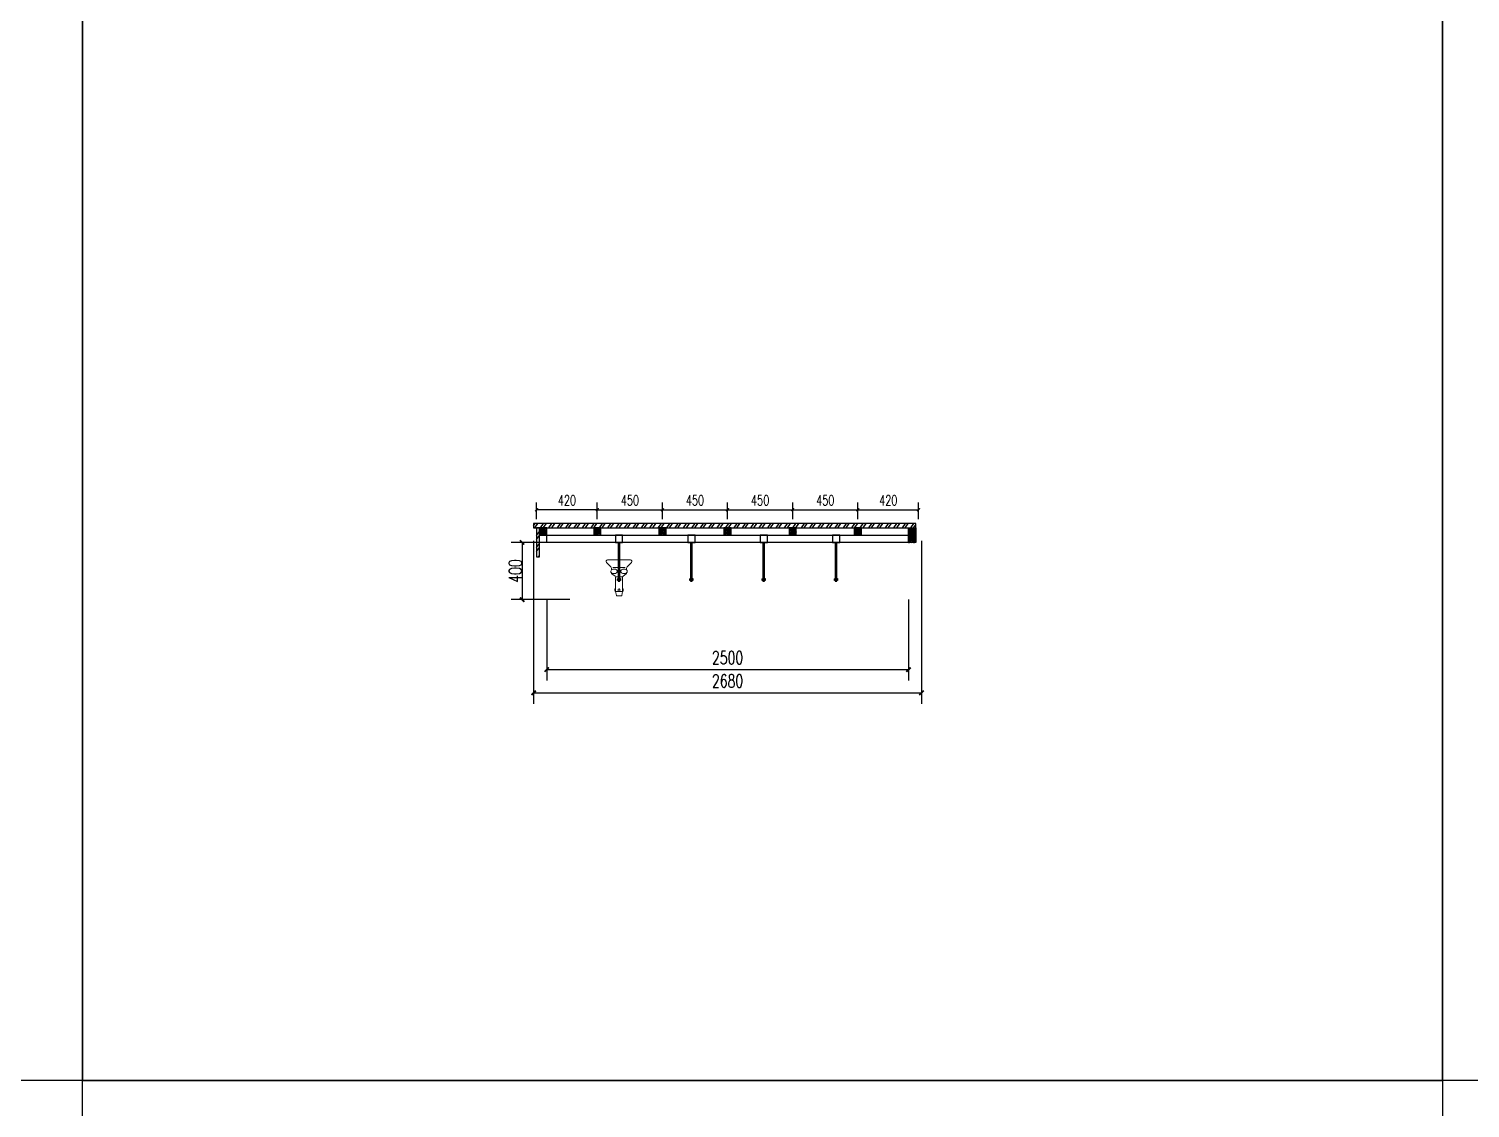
# Model space of a CAD drawing. Header units: millimetres. Extents: x -1822632 to -1305911, y 1206448 to 1536160.
# Drawn here: x -1804790 to -1794831, y 1215527 to 1222983 of the extents above; entities that cross this region are included whole.
import ezdxf

# ---------------------------------------------------------------- set-up
doc = ezdxf.new("R2010")
doc.units = ezdxf.units.MM
doc.header["$LTSCALE"] = 1000
doc.layers.get('0').update_dxf_attribs({"linetype": 'CONTINUOUS'})
doc.layers.get('DEFPOINTS').update_dxf_attribs({"linetype": 'CONTINUOUS'})
for name, color, linetype in [('GJ', 3, 'CONTINUOUS'), ('PUB_DIM', 3, 'CONTINUOUS'), ('W- bollard系船栓', 4, 'CONTINUOUS'), ('W-STEEL_FRAME钢架', 3, 'CONTINUOUS'), ('W-WOOD_STUD木龙骨', 25, 'CONTINUOUS'), ('木地板', 32, 'CONTINUOUS'), ('短销钉', 253, 'CONTINUOUS'), ('螺栓', 146, 'CONTINUOUS'), ('龙骨', 29, 'CONTINUOUS')]:
    doc.layers.add(name, color=color, linetype=linetype)
doc.styles.add('_TCH_DIM_T3', font='SIMPLEX', dxfattribs={"width": 0.705882, "bigfont": 'GBCBIG'})
doc.styles.get("Standard").update_dxf_attribs({"font": 'simplex.shx', "width": 0.7, "bigfont": 'gbcbig.shx'})
doc.styles.add('STANDARD_T3', font='simplex.shx', dxfattribs={"width": 0.7, "bigfont": 'gbcbig.shx'})
doc.dimstyles.new('_TCH_ARCH&&30', dxfattribs={"dimtxt": 89.25, "dimasz": 30, "dimexe": 75, "dimexo": 90, "dimgap": 37.875, "dimtad": 1, "dimdec": 0, "dimzin": 0, "dimdsep": 46, "dimtxsty": '_TCH_DIM_T3', "dimblk": 'ARCHTICK', "dimcen": 0.09, "dimclrt": 7, "dimazin": 2, "dimtfac": 1, "dimtdec": 0, "dimtix": 1, "dimtmove": 2, "dimatfit": 3, "dimfxl": 1, "dimtolj": 1, "dimtzin": 0, "dimarcsym": 0})
doc.dimstyles.new('W&&20', dxfattribs={"dimtxt": 70, "dimasz": 20, "dimexe": 50, "dimexo": 60, "dimgap": 30, "dimtad": 1, "dimdec": 0, "dimzin": 0, "dimdsep": 46, "dimtxsty": 'STANDARD_T3', "dimblk": 'ARCHTICK', "dimcen": 0.09, "dimclrd": 1, "dimclre": 1, "dimclrt": 2, "dimadec": 0, "dimazin": 0, "dimtfac": 1, "dimtdec": 0, "dimtix": 1, "dimtmove": 2, "dimatfit": 3, "dimldrblk": 'ARCHTICK', "dimfxl": 1, "dimtolj": 1, "dimtzin": 0, "dimarcsym": 0})
doc.dimstyles.new('W__30', dxfattribs={"dimtxt": 90, "dimasz": 30, "dimexe": 75, "dimexo": 90, "dimgap": 1.5, "dimtad": 1, "dimdec": 0, "dimzin": 0, "dimdsep": 46, "dimtxsty": 'Standard', "dimblk": 'ARCHTICK', "dimcen": 0.09, "dimclrd": 1, "dimclre": 1, "dimclrt": 2, "dimadec": 0, "dimazin": 0, "dimtfac": 1, "dimtdec": 0, "dimtix": 1, "dimtmove": 2, "dimatfit": 3, "dimldrblk": 'ARCHTICK', "dimfxl": 1, "dimtolj": 1, "dimtzin": 0, "dimarcsym": 0})

# ---------------------------------------------------------------- blocks, each defined once
blk = doc.blocks.new('$FTMT$00000017')
at = {"layer": '短销钉', "lineweight": 13}
for p, q in [((-79, 0), (79, 0)), ((-85.7, -17.4), (-55.8, -49.3)), ((-52.5, -69.4), (-52.5, -56.8)), ((-48.8, -96.6), (-27.7, -113.7)), ((-42.5, -52.3), (42.5, -52.3)), ((48.8, -96.6), (27.7, -113.7)), ((52.5, -69.4), (52.5, -56.8)), ((85.7, -17.4), (55.8, -49.3)), ((-24, -219.5), (-24, -121.5)), ((-19.2, -116.7), (19.2, -116.7)), ((24, -219.5), (24, -121.5)), ((-29, -210.6), (-29, -204.5)), ((-26, -201.5), (-24, -201.5)), ((-24, -219.5), (-18.4, -247.5)), ((-24, -219.5), (24, -219.5)), ((-16, -249.5), (16, -249.5)), ((-6, -210.5), (-6, -205.2)), ((6, -210.5), (6, -205.2)), ((24, -219.5), (18.4, -247.5)), ((26, -201.5), (24, -201.5)), ((29, -210.6), (29, -204.5))]:
    blk.add_line(p, q, dxfattribs=at)
at = {"layer": '短销钉', "lineweight": 13, "ltscale": 0.1}
for p, q in [((-18.4, -247.5), (-18, -249.5)), ((-18, -249.5), (-16, -249.5)), ((16, -249.5), (18, -249.5)), ((18.4, -247.5), (18, -249.5))]:
    blk.add_line(p, q, dxfattribs=at)
at = {"layer": '短销钉', "lineweight": 13}
for centre, radius, start, end in [((-79, -10), 10, 90, 228.00092), ((79, -10), 10, 311.99908, 90), ((-43.5, -79.5), 13.5, 126.56574, 231), ((-62.5, -56.8), 10, 0, 48.00092), ((-42.5, -88.9), 10, 184.14788, 231), ((-34.5, -63.9), 31.4, 236.13806, 303.55692), ((-34.5, -95), 31.4, 56.41658, 122.85309), ((-25.5, -79.5), 13.5, 308.36964, 51.90106), ((25.5, -79.5), 13.5, 128.09894, 231.63036), ((34.5, -63.9), 31.4, 236.43853, 303.86649), ((34.5, -95), 31.3, 57.12872, 123.60194), ((42.5, -88.9), 10, 309, 355.85212), ((43.5, -79.5), 13.5, 309, 53.43426), ((62.5, -56.8), 10, 131.99908, 180), ((-34, -121.5), 10, 0, 51), ((34, -121.5), 10, 129, 180), ((-26, -204.5), 3, 90, 180), ((-16, -247), 2.5, 191.30993, 270), ((-3, -205.2), 3, 115.37693, 180), ((0, -211.5), 10, 64.62307, 115.37693), ((3, -205.2), 3, 0, 64.62307), ((16, -247), 2.5, 270, 348.69007), ((26, -204.5), 3, 0, 90)]:
    blk.add_arc(centre, radius, start, end, dxfattribs=at)
for centre, major_axis, start_param, end_param in [((-23, -210.6), (0, -9), 4.712389, 6.115737), ((0, -210.5), (0, 9), 1.570796, 4.712389)]:
    blk.add_ellipse(centre, major_axis=major_axis, ratio=0.666667, start_param=start_param, end_param=end_param, dxfattribs=at)
at = {"layer": '短销钉', "lineweight": 13, "extrusion": (0, 0, -1)}
blk.add_ellipse((23, -210.6), major_axis=(0, -9), ratio=0.666667, start_param=4.712389, end_param=6.115737, dxfattribs=at)
blk = doc.blocks.new('_ARCHTICK')
at = {"color": 0, "linetype": 'ByBlock', "const_width": 0.4}
blk.add_lwpolyline([(-0.5, -0.5), (0.5, 0.5)], dxfattribs=at)
blk = doc.blocks.new('*D216')
at = {"layer": 'DEFPOINTS', "color": 0, "transparency": 16777216}
for p in [(-1801301.5, 1219535), (-1798621.5, 1219535), (-1798621.5, 1218395.8)]:
    blk.add_point(p, dxfattribs=at)
at = {"layer": 'PUB_DIM', "color": 0, "lineweight": -2, "transparency": 16777216}
for p, q in [((-1801301.5, 1219445), (-1801301.5, 1218320.8)), ((-1798621.5, 1219445), (-1798621.5, 1218320.8)), ((-1801301.5, 1218395.8), (-1798621.5, 1218395.8))]:
    blk.add_line(p, q, dxfattribs=at)
at = {"layer": 'PUB_DIM', "color": 0, "lineweight": -2, "transparency": 16777216, "xscale": 30, "yscale": 30, "zscale": 30, "rotation": 180}
blk.add_blockref('_ARCHTICK', (-1801301.5, 1218395.8), dxfattribs=at)
at = {"layer": 'PUB_DIM', "color": 0, "lineweight": -2, "transparency": 16777216, "xscale": 30, "yscale": 30, "zscale": 30}
blk.add_blockref('_ARCHTICK', (-1798621.5, 1218395.8), dxfattribs=at)
at = {"layer": 'PUB_DIM', "color": 7, "transparency": 16777216, "insert": (-1799961.5, 1218478.3), "char_height": 89.25, "attachment_point": 5, "style": '_TCH_DIM_T3'}
blk.add_mtext('\\A1;2680', dxfattribs=at)
blk = doc.blocks.new('*D217')
at = {"layer": 'DEFPOINTS', "color": 0, "transparency": 16777216}
for p in [(-1801211.5, 1219131.7), (-1798711.5, 1219131.7), (-1798711.5, 1218556.1)]:
    blk.add_point(p, dxfattribs=at)
at = {"layer": 'PUB_DIM', "color": 0, "lineweight": -2, "transparency": 16777216}
for p, q in [((-1801211.5, 1219041.7), (-1801211.5, 1218481.1)), ((-1798711.5, 1219041.7), (-1798711.5, 1218481.1)), ((-1801211.5, 1218556.1), (-1798711.5, 1218556.1))]:
    blk.add_line(p, q, dxfattribs=at)
at = {"layer": 'PUB_DIM', "color": 0, "lineweight": -2, "transparency": 16777216, "xscale": 30, "yscale": 30, "zscale": 30, "rotation": 180}
blk.add_blockref('_ARCHTICK', (-1801211.5, 1218556.1), dxfattribs=at)
at = {"layer": 'PUB_DIM', "color": 0, "lineweight": -2, "transparency": 16777216, "xscale": 30, "yscale": 30, "zscale": 30}
blk.add_blockref('_ARCHTICK', (-1798711.5, 1218556.1), dxfattribs=at)
at = {"layer": 'PUB_DIM', "color": 7, "transparency": 16777216, "insert": (-1799961.5, 1218638.6), "char_height": 89.25, "attachment_point": 5, "style": '_TCH_DIM_T3'}
blk.add_mtext('\\A1;2500', dxfattribs=at)
blk = doc.blocks.new('*U214')
at = {"layer": 'W-WOOD_STUD木龙骨'}
h = blk.add_hatch(dxfattribs=at)
h.set_pattern_fill('木纹01', color=256, scale=10)
h.set_pattern_definition([(0, (1497970.615, -975470.3), (40, 40), [2, -38]), (0, (1497942.615, -975466.3), (40, 40), [4, -36]), (0, (1497968.615, -975464.3), (40, 40), [2, -38]), (0, (1497944.615, -975460.3), (40, 40), [2, -38]), (0, (1497968.615, -975458.3), (40, 40), [2, -38]), (0, (1497946.615, -975456.3), (40, 40), [2, -38]), (0, (1497968.615, -975454.3), (40, 40), [2, -38]), (0, (1497946.615, -975450.3), (40, 40), [2, -22, 2, -14]), (0, (1497946.615, -975446.3), (40, 40), [4, -20, 2, -14]), (0, (1497944.615, -975440.3), (40, 40), [2, -6, 2, -16, 2, -12]), (0, (1497942.615, -975436.3), (40, 40), [2, -8, 4, -26]), (0, (1497968.615, -975434.3), (40, 40), [2, -38]), (0, (1497942.615, -975432.3), (40, 40), [2, -10, 2, -26]), (45, (1497938.615, -975470.302), (4e-15, 40), [5.65684, -50.9117025]), (45, (1497972.615, -975470.302), (4e-15, 40), [11.313708, -45.2548345]), (45, (1497972.615, -975450.302), (4e-15, 40), [2.8284, -53.7401425]), (45, (1497938.615, -975446.302), (4e-15, 40), [8.48528, -48.0832625]), (45, (1497972.615, -975446.302), (4e-15, 40), [14.142136, -42.4264065]), (45, (1497972.615, -975440.302), (4e-15, 40), [8.48528, -48.0832625]), (315, (1497964.615, -975436.302), (40, -9e-15), [2.8284, -53.7401425]), (315, (1497950.615, -975468.302), (40, -9e-15), [5.65684, -50.9117025]), (315, (1497952.615, -975452.302), (40, -9e-15), [5.65684, -50.9117025]), (315, (1497964.615, -975460.302), (40, -9e-15), [5.65684, -50.9117025]), (315, (1497962.615, -975444.302), (40, -9e-15), [5.65684, -50.9117025]), (315, (1497964.615, -975440.302), (40, -9e-15), [8.48528, -48.0832625]), (315, (1497954.615, -975464.302), (40, -9e-15), [8.48528, -48.0832625]), (315, (1497960.615, -975462.302), (40, -9e-15), [8.48528, -48.0832625]), (315, (1497954.615, -975448.302), (40, -9e-15), [8.48528, -48.0832625]), (315, (1497958.615, -975446.302), (40, -9e-15), [8.48528, -48.0832625]), (26.5650512, (1497940.615, -975462.302), (40, 2e-08), [4.4721356, -84.9705832]), (26.5650512, (1497970.615, -975464.302), (40, 2e-08), [17.888544, -71.5541751]), (26.5650512, (1497970.615, -975458.302), (40, 2e-08), [17.888544, -71.5541751]), (26.5650512, (1497970.615, -975454.302), (40, 2e-08), [17.88856, -26.8, 8.9444, -35.8097591]), (26.5650512, (1497974.615, -975448.302), (40, 2e-08), [4.4721356, -84.9705832]), (26.5650512, (1497938.615, -975434.302), (40, 2e-08), [4.4721356, -84.9705832]), (26.5650512, (1497970.615, -975434.302), (40, 2e-08), [8.944272, -80.4984471]), (333.4349488, (1497960.615, -975470.302), (40, -2e-08), [8.944272, -80.4984471]), (333.4349488, (1497946.615, -975460.302), (40, -2e-08), [8.944272, -80.4984471]), (333.4349488, (1497946.615, -975466.302), (40, -2e-08), [4.4721356, -84.9704471]), (333.4349488, (1497948.615, -975456.302), (40, -2e-08), [13.416408, -76.0263111]), (333.4349488, (1497956.615, -975456.302), (40, -2e-08), [8.944272, -80.4984471]), (333.4349488, (1497960.615, -975454.302), (40, -2e-08), [8.944272, -80.4984471]), (333.4349488, (1497948.615, -975450.302), (40, -2e-08), [4.4721356, -84.9704471]), (333.4349488, (1497950.615, -975446.302), (40, -2e-08), [4.4721356, -84.9704471]), (333.4349488, (1497966.615, -975438.302), (40, -2e-08), [4.4721356, -84.9704471]), (333.4349488, (1497964.615, -975452.302), (40, -2e-08), [4.4721356, -84.9704471]), (333.4349488, (1497946.615, -975440.302), (40, -2e-08), [13.416408, -76.0263111]), (333.4349488, (1497944.615, -975436.302), (40, -2e-08), [8.944272, -80.4984471]), (333.4349488, (1497966.615, -975448.302), (40, -2e-08), [4.472, -40.248, 4.472, -40.2507191]), (333.4349488, (1497954.615, -975440.302), (40, -2e-08), [8.944272, -80.4984471]), (333.4349488, (1497956.615, -975436.302), (40, -2e-08), [8.944272, -80.4984471]), (333.4349488, (1497944.615, -975432.302), (40, -2e-08), [8.944272, -80.4984471]), (333.4349488, (1497956.615, -975432.302), (40, -2e-08), [8.944272, -80.4984471])])
h.paths.add_polyline_path([(25, 25), (-25, 25), (-25, -25), (25, -25)])
blk.add_lwpolyline([(25, 25), (-25, 25), (-25, -25), (25, -25)], close=True, dxfattribs=at)
blk = doc.blocks.new('*U215')
at = {"layer": 'W-STEEL_FRAME钢架', "color": 0, "linetype": 'ByBlock', "lineweight": -2, "transparency": 16777216}
for p in [(0, 0), (450, 0), (900, 0), (1350, 0), (1800, 0)]:
    blk.add_blockref('*U214', p, dxfattribs=at)
blk = doc.blocks.new('*D219')
at = {"layer": 'DEFPOINTS', "color": 0, "transparency": 16777216}
for p in [(-1800411.5, 1219660.8), (-1800861.5, 1219535), (-1800411.5, 1219535)]:
    blk.add_point(p, dxfattribs=at)
at = {"layer": 'W-STEEL_FRAME钢架', "color": 1, "lineweight": -2, "transparency": 16777216}
for p, q in [((-1800861.5, 1219595), (-1800861.5, 1219710.8)), ((-1800411.5, 1219595), (-1800411.5, 1219710.8)), ((-1800861.5, 1219660.8), (-1800411.5, 1219660.8))]:
    blk.add_line(p, q, dxfattribs=at)
at = {"layer": 'W-STEEL_FRAME钢架', "color": 1, "lineweight": -2, "transparency": 16777216, "xscale": 20, "yscale": 20, "zscale": 20, "rotation": 180}
blk.add_blockref('_ARCHTICK', (-1800861.5, 1219660.8), dxfattribs=at)
at = {"layer": 'W-STEEL_FRAME钢架', "color": 1, "lineweight": -2, "transparency": 16777216, "xscale": 20, "yscale": 20, "zscale": 20}
blk.add_blockref('_ARCHTICK', (-1800411.5, 1219660.8), dxfattribs=at)
at = {"layer": 'W-STEEL_FRAME钢架', "color": 2, "transparency": 16777216, "insert": (-1800636.5, 1219725.8), "char_height": 70, "attachment_point": 5, "style": 'STANDARD_T3'}
blk.add_mtext('\\A1;450', dxfattribs=at)
blk = doc.blocks.new('*D220')
at = {"layer": 'DEFPOINTS', "color": 0, "transparency": 16777216}
for p in [(-1799961.5, 1219660.8), (-1800411.5, 1219535), (-1799961.5, 1219535)]:
    blk.add_point(p, dxfattribs=at)
at = {"layer": 'W-STEEL_FRAME钢架', "color": 1, "lineweight": -2, "transparency": 16777216}
for p, q in [((-1800411.5, 1219595), (-1800411.5, 1219710.8)), ((-1799961.5, 1219595), (-1799961.5, 1219710.8)), ((-1800411.5, 1219660.8), (-1799961.5, 1219660.8))]:
    blk.add_line(p, q, dxfattribs=at)
at = {"layer": 'W-STEEL_FRAME钢架', "color": 1, "lineweight": -2, "transparency": 16777216, "xscale": 20, "yscale": 20, "zscale": 20, "rotation": 180}
blk.add_blockref('_ARCHTICK', (-1800411.5, 1219660.8), dxfattribs=at)
at = {"layer": 'W-STEEL_FRAME钢架', "color": 1, "lineweight": -2, "transparency": 16777216, "xscale": 20, "yscale": 20, "zscale": 20}
blk.add_blockref('_ARCHTICK', (-1799961.5, 1219660.8), dxfattribs=at)
at = {"layer": 'W-STEEL_FRAME钢架', "color": 2, "transparency": 16777216, "insert": (-1800186.5, 1219725.8), "char_height": 70, "attachment_point": 5, "style": 'STANDARD_T3'}
blk.add_mtext('\\A1;450', dxfattribs=at)
blk = doc.blocks.new('*D221')
at = {"layer": 'DEFPOINTS', "color": 0, "transparency": 16777216}
for p in [(-1799511.5, 1219660.8), (-1799961.5, 1219535), (-1799511.5, 1219535)]:
    blk.add_point(p, dxfattribs=at)
at = {"layer": 'W-STEEL_FRAME钢架', "color": 1, "lineweight": -2, "transparency": 16777216}
for p, q in [((-1799961.5, 1219595), (-1799961.5, 1219710.8)), ((-1799511.5, 1219595), (-1799511.5, 1219710.8)), ((-1799961.5, 1219660.8), (-1799511.5, 1219660.8))]:
    blk.add_line(p, q, dxfattribs=at)
at = {"layer": 'W-STEEL_FRAME钢架', "color": 1, "lineweight": -2, "transparency": 16777216, "xscale": 20, "yscale": 20, "zscale": 20, "rotation": 180}
blk.add_blockref('_ARCHTICK', (-1799961.5, 1219660.8), dxfattribs=at)
at = {"layer": 'W-STEEL_FRAME钢架', "color": 1, "lineweight": -2, "transparency": 16777216, "xscale": 20, "yscale": 20, "zscale": 20}
blk.add_blockref('_ARCHTICK', (-1799511.5, 1219660.8), dxfattribs=at)
at = {"layer": 'W-STEEL_FRAME钢架', "color": 2, "transparency": 16777216, "insert": (-1799736.5, 1219725.8), "char_height": 70, "attachment_point": 5, "style": 'STANDARD_T3'}
blk.add_mtext('\\A1;450', dxfattribs=at)
blk = doc.blocks.new('*D222')
at = {"layer": 'DEFPOINTS', "color": 0, "transparency": 16777216}
for p in [(-1799061.5, 1219660.8), (-1799511.5, 1219535), (-1799061.5, 1219535)]:
    blk.add_point(p, dxfattribs=at)
at = {"layer": 'W-STEEL_FRAME钢架', "color": 1, "lineweight": -2, "transparency": 16777216}
for p, q in [((-1799511.5, 1219595), (-1799511.5, 1219710.8)), ((-1799061.5, 1219595), (-1799061.5, 1219710.8)), ((-1799511.5, 1219660.8), (-1799061.5, 1219660.8))]:
    blk.add_line(p, q, dxfattribs=at)
at = {"layer": 'W-STEEL_FRAME钢架', "color": 1, "lineweight": -2, "transparency": 16777216, "xscale": 20, "yscale": 20, "zscale": 20, "rotation": 180}
blk.add_blockref('_ARCHTICK', (-1799511.5, 1219660.8), dxfattribs=at)
at = {"layer": 'W-STEEL_FRAME钢架', "color": 1, "lineweight": -2, "transparency": 16777216, "xscale": 20, "yscale": 20, "zscale": 20}
blk.add_blockref('_ARCHTICK', (-1799061.5, 1219660.8), dxfattribs=at)
at = {"layer": 'W-STEEL_FRAME钢架', "color": 2, "transparency": 16777216, "insert": (-1799286.5, 1219725.8), "char_height": 70, "attachment_point": 5, "style": 'STANDARD_T3'}
blk.add_mtext('\\A1;450', dxfattribs=at)
blk = doc.blocks.new('*D223')
at = {"layer": 'DEFPOINTS', "color": 0, "transparency": 16777216}
for p in [(-1798641.5, 1219660.8), (-1799061.5, 1219535), (-1798641.5, 1219535)]:
    blk.add_point(p, dxfattribs=at)
at = {"layer": 'W-STEEL_FRAME钢架', "color": 1, "lineweight": -2, "transparency": 16777216}
for p, q in [((-1799061.5, 1219595), (-1799061.5, 1219710.8)), ((-1798641.5, 1219595), (-1798641.5, 1219710.8)), ((-1799061.5, 1219660.8), (-1798641.5, 1219660.8))]:
    blk.add_line(p, q, dxfattribs=at)
at = {"layer": 'W-STEEL_FRAME钢架', "color": 1, "lineweight": -2, "transparency": 16777216, "xscale": 20, "yscale": 20, "zscale": 20, "rotation": 180}
blk.add_blockref('_ARCHTICK', (-1799061.5, 1219660.8), dxfattribs=at)
at = {"layer": 'W-STEEL_FRAME钢架', "color": 1, "lineweight": -2, "transparency": 16777216, "xscale": 20, "yscale": 20, "zscale": 20}
blk.add_blockref('_ARCHTICK', (-1798641.5, 1219660.8), dxfattribs=at)
at = {"layer": 'W-STEEL_FRAME钢架', "color": 2, "transparency": 16777216, "insert": (-1798851.5, 1219725.8), "char_height": 70, "attachment_point": 5, "style": 'STANDARD_T3'}
blk.add_mtext('\\A1;420', dxfattribs=at)
blk = doc.blocks.new('*D224')
at = {"layer": 'DEFPOINTS', "color": 0, "transparency": 16777216}
for p in [(-1801281.5, 1219660.8), (-1801281.5, 1219535), (-1800861.5, 1219535)]:
    blk.add_point(p, dxfattribs=at)
at = {"layer": 'W-STEEL_FRAME钢架', "color": 1, "lineweight": -2, "transparency": 16777216}
for p, q in [((-1801281.5, 1219595), (-1801281.5, 1219710.8)), ((-1800861.5, 1219595), (-1800861.5, 1219710.8)), ((-1800861.5, 1219660.8), (-1801281.5, 1219660.8))]:
    blk.add_line(p, q, dxfattribs=at)
at = {"layer": 'W-STEEL_FRAME钢架', "color": 1, "lineweight": -2, "transparency": 16777216, "xscale": 20, "yscale": 20, "zscale": 20, "rotation": 180}
blk.add_blockref('_ARCHTICK', (-1801281.5, 1219660.8), dxfattribs=at)
at = {"layer": 'W-STEEL_FRAME钢架', "color": 1, "lineweight": -2, "transparency": 16777216, "xscale": 20, "yscale": 20, "zscale": 20}
blk.add_blockref('_ARCHTICK', (-1800861.5, 1219660.8), dxfattribs=at)
at = {"layer": 'W-STEEL_FRAME钢架', "color": 2, "transparency": 16777216, "insert": (-1801071.5, 1219725.8), "char_height": 70, "attachment_point": 5, "style": 'STANDARD_T3'}
blk.add_mtext('\\A1;420', dxfattribs=at)
blk = doc.blocks.new('*D218')
at = {"layer": 'DEFPOINTS', "color": 0, "transparency": 16777216}
for p in [(-1801011.5, 1219435), (-1801381.3, 1219040), (-1800961.5, 1219040)]:
    blk.add_point(p, dxfattribs=at)
at = {"layer": 'PUB_DIM', "color": 1, "lineweight": -2, "transparency": 16777216}
for p, q in [((-1801101.5, 1219435), (-1801456.3, 1219435)), ((-1801381.3, 1219435), (-1801381.3, 1219040)), ((-1801051.5, 1219040), (-1801456.3, 1219040))]:
    blk.add_line(p, q, dxfattribs=at)
at = {"layer": 'PUB_DIM', "color": 1, "lineweight": -2, "transparency": 16777216, "xscale": 30, "yscale": 30, "zscale": 30}
for p, rotation in [((-1801381.3, 1219435), 90), ((-1801381.3, 1219040), 270)]:
    blk.add_blockref('_ARCHTICK', p, dxfattribs=dict(at, rotation=rotation))
at = {"layer": 'PUB_DIM', "color": 2, "transparency": 16777216, "insert": (-1801427.8, 1219237.5), "char_height": 90, "attachment_point": 5, "rotation": 90}
blk.add_mtext('\\A1;400', dxfattribs=at)

msp = doc.modelspace()

# ---------------------------------------------------------------- hatches: boundary and pattern name
at = {"layer": 'W-WOOD_STUD木龙骨'}
h = msp.add_hatch(dxfattribs=at)
h.set_pattern_fill('木纹01', color=256, scale=10)
h.set_pattern_definition([(0, (-302919.91, 244039.716), (40, 40), [2, -38]), (0, (-302947.91, 244043.716), (40, 40), [4, -36]), (0, (-302921.91, 244045.716), (40, 40), [2, -38]), (0, (-302945.91, 244049.716), (40, 40), [2, -38]), (0, (-302921.91, 244051.716), (40, 40), [2, -38]), (0, (-302943.91, 244053.716), (40, 40), [2, -38]), (0, (-302921.91, 244055.716), (40, 40), [2, -38]), (0, (-302943.91, 244059.716), (40, 40), [2, -22, 2, -14]), (0, (-302943.91, 244063.716), (40, 40), [4, -20, 2, -14]), (0, (-302945.91, 244069.716), (40, 40), [2, -6, 2, -16, 2, -12]), (0, (-302947.91, 244073.716), (40, 40), [2, -8, 4, -26]), (0, (-302921.91, 244075.716), (40, 40), [2, -38]), (0, (-302947.91, 244077.716), (40, 40), [2, -10, 2, -26]), (45, (-302951.91, 244039.716), (4e-15, 40), [5.65684, -50.9117025]), (45, (-302917.91, 244039.716), (4e-15, 40), [11.313708, -45.2548345]), (45, (-302917.91, 244059.716), (4e-15, 40), [2.8284, -53.7401425]), (45, (-302951.91, 244063.716), (4e-15, 40), [8.48528, -48.0832625]), (45, (-302917.91, 244063.716), (4e-15, 40), [14.142136, -42.4264065]), (45, (-302917.91, 244069.716), (4e-15, 40), [8.48528, -48.0832625]), (315, (-302925.91, 244073.716), (40, -9e-15), [2.8284, -53.7401425]), (315, (-302939.91, 244041.716), (40, -9e-15), [5.65684, -50.9117025]), (315, (-302937.91, 244057.716), (40, -9e-15), [5.65684, -50.9117025]), (315, (-302925.91, 244049.716), (40, -9e-15), [5.65684, -50.9117025]), (315, (-302927.91, 244065.716), (40, -9e-15), [5.65684, -50.9117025]), (315, (-302925.91, 244069.716), (40, -9e-15), [8.48528, -48.0832625]), (315, (-302935.91, 244045.716), (40, -9e-15), [8.48528, -48.0832625]), (315, (-302929.91, 244047.716), (40, -9e-15), [8.48528, -48.0832625]), (315, (-302935.91, 244061.716), (40, -9e-15), [8.48528, -48.0832625]), (315, (-302931.91, 244063.716), (40, -9e-15), [8.48528, -48.0832625]), (26.5650512, (-302949.909, 244047.716), (40, 2e-08), [4.4721356, -84.9705832]), (26.5650512, (-302919.909, 244045.716), (40, 2e-08), [17.888544, -71.5541751]), (26.5650512, (-302919.909, 244051.716), (40, 2e-08), [17.888544, -71.5541751]), (26.5650512, (-302919.909, 244055.716), (40, 2e-08), [17.88856, -26.8, 8.9444, -35.8097591]), (26.5650512, (-302915.909, 244061.716), (40, 2e-08), [4.4721356, -84.9705832]), (26.5650512, (-302951.909, 244075.716), (40, 2e-08), [4.4721356, -84.9705832]), (26.5650512, (-302919.909, 244075.716), (40, 2e-08), [8.944272, -80.4984471]), (333.4349488, (-302929.909, 244039.716), (40, -2e-08), [8.944272, -80.4984471]), (333.4349488, (-302943.909, 244049.716), (40, -2e-08), [8.944272, -80.4984471]), (333.4349488, (-302943.909, 244043.716), (40, -2e-08), [4.4721356, -84.9704471]), (333.4349488, (-302941.909, 244053.716), (40, -2e-08), [13.416408, -76.0263111]), (333.4349488, (-302933.909, 244053.716), (40, -2e-08), [8.944272, -80.4984471]), (333.4349488, (-302929.909, 244055.716), (40, -2e-08), [8.944272, -80.4984471]), (333.4349488, (-302941.909, 244059.716), (40, -2e-08), [4.4721356, -84.9704471]), (333.4349488, (-302939.909, 244063.716), (40, -2e-08), [4.4721356, -84.9704471]), (333.4349488, (-302923.909, 244071.716), (40, -2e-08), [4.4721356, -84.9704471]), (333.4349488, (-302925.909, 244057.716), (40, -2e-08), [4.4721356, -84.9704471]), (333.4349488, (-302943.909, 244069.716), (40, -2e-08), [13.416408, -76.0263111]), (333.4349488, (-302945.909, 244073.716), (40, -2e-08), [8.944272, -80.4984471]), (333.4349488, (-302923.909, 244061.716), (40, -2e-08), [4.472, -40.248, 4.472, -40.2507191]), (333.4349488, (-302935.909, 244069.716), (40, -2e-08), [8.944272, -80.4984471]), (333.4349488, (-302933.909, 244073.716), (40, -2e-08), [8.944272, -80.4984471]), (333.4349488, (-302945.909, 244077.716), (40, -2e-08), [8.944272, -80.4984471]), (333.4349488, (-302933.909, 244077.716), (40, -2e-08), [8.944272, -80.4984471])])
h.paths.add_polyline_path([(-1801211.524, 1219535.018), (-1801261.524, 1219535.018), (-1801261.524, 1219485.018), (-1801211.524, 1219485.018)])
h = msp.add_hatch(dxfattribs=at)
h.set_pattern_fill('木纹01', color=256, scale=10)
h.set_pattern_definition([(0, (-324429.41, 353719.106), (40, 40), [2, -38]), (0, (-324457.41, 353723.106), (40, 40), [4, -36]), (0, (-324431.41, 353725.106), (40, 40), [2, -38]), (0, (-324455.41, 353729.106), (40, 40), [2, -38]), (0, (-324431.41, 353731.106), (40, 40), [2, -38]), (0, (-324453.41, 353733.106), (40, 40), [2, -38]), (0, (-324431.41, 353735.106), (40, 40), [2, -38]), (0, (-324453.41, 353739.106), (40, 40), [2, -22, 2, -14]), (0, (-324453.41, 353743.106), (40, 40), [4, -20, 2, -14]), (0, (-324455.41, 353749.106), (40, 40), [2, -6, 2, -16, 2, -12]), (0, (-324457.41, 353753.106), (40, 40), [2, -8, 4, -26]), (0, (-324431.41, 353755.106), (40, 40), [2, -38]), (0, (-324457.41, 353757.106), (40, 40), [2, -10, 2, -26]), (45, (-324461.41, 353719.106), (4e-15, 40), [5.65684, -50.9117025]), (45, (-324427.41, 353719.106), (4e-15, 40), [11.313708, -45.2548345]), (45, (-324427.41, 353739.106), (4e-15, 40), [2.8284, -53.7401425]), (45, (-324461.41, 353743.106), (4e-15, 40), [8.48528, -48.0832625]), (45, (-324427.41, 353743.106), (4e-15, 40), [14.142136, -42.4264065]), (45, (-324427.41, 353749.106), (4e-15, 40), [8.48528, -48.0832625]), (315, (-324435.41, 353753.106), (40, -9e-15), [2.8284, -53.7401425]), (315, (-324449.41, 353721.106), (40, -9e-15), [5.65684, -50.9117025]), (315, (-324447.41, 353737.106), (40, -9e-15), [5.65684, -50.9117025]), (315, (-324435.41, 353729.106), (40, -9e-15), [5.65684, -50.9117025]), (315, (-324437.41, 353745.106), (40, -9e-15), [5.65684, -50.9117025]), (315, (-324435.41, 353749.106), (40, -9e-15), [8.48528, -48.0832625]), (315, (-324445.41, 353725.106), (40, -9e-15), [8.48528, -48.0832625]), (315, (-324439.41, 353727.106), (40, -9e-15), [8.48528, -48.0832625]), (315, (-324445.41, 353741.106), (40, -9e-15), [8.48528, -48.0832625]), (315, (-324441.41, 353743.106), (40, -9e-15), [8.48528, -48.0832625]), (26.5650512, (-324459.41, 353727.106), (40, 2e-08), [4.4721356, -84.9705832]), (26.5650512, (-324429.41, 353725.106), (40, 2e-08), [17.888544, -71.5541751]), (26.5650512, (-324429.41, 353731.106), (40, 2e-08), [17.888544, -71.5541751]), (26.5650512, (-324429.41, 353735.106), (40, 2e-08), [17.88856, -26.8, 8.9444, -35.8097591]), (26.5650512, (-324425.41, 353741.106), (40, 2e-08), [4.4721356, -84.9705832]), (26.5650512, (-324461.41, 353755.106), (40, 2e-08), [4.4721356, -84.9705832]), (26.5650512, (-324429.41, 353755.106), (40, 2e-08), [8.944272, -80.4984471]), (333.4349488, (-324439.41, 353719.106), (40, -2e-08), [8.944272, -80.4984471]), (333.4349488, (-324453.41, 353729.106), (40, -2e-08), [8.944272, -80.4984471]), (333.4349488, (-324453.41, 353723.106), (40, -2e-08), [4.4721356, -84.9704471]), (333.4349488, (-324451.41, 353733.106), (40, -2e-08), [13.416408, -76.0263111]), (333.4349488, (-324443.41, 353733.106), (40, -2e-08), [8.944272, -80.4984471]), (333.4349488, (-324439.41, 353735.106), (40, -2e-08), [8.944272, -80.4984471]), (333.4349488, (-324451.41, 353739.106), (40, -2e-08), [4.4721356, -84.9704471]), (333.4349488, (-324449.41, 353743.106), (40, -2e-08), [4.4721356, -84.9704471]), (333.4349488, (-324433.41, 353751.106), (40, -2e-08), [4.4721356, -84.9704471]), (333.4349488, (-324435.41, 353737.106), (40, -2e-08), [4.4721356, -84.9704471]), (333.4349488, (-324453.41, 353749.106), (40, -2e-08), [13.416408, -76.0263111]), (333.4349488, (-324455.41, 353753.106), (40, -2e-08), [8.944272, -80.4984471]), (333.4349488, (-324433.41, 353741.106), (40, -2e-08), [4.472, -40.248, 4.472, -40.2507191]), (333.4349488, (-324445.41, 353749.106), (40, -2e-08), [8.944272, -80.4984471]), (333.4349488, (-324443.41, 353753.106), (40, -2e-08), [8.944272, -80.4984471]), (333.4349488, (-324455.41, 353757.106), (40, -2e-08), [8.944272, -80.4984471]), (333.4349488, (-324443.41, 353757.106), (40, -2e-08), [8.944272, -80.4984471])])
h.paths.add_polyline_path([(-1798711.524, 1219535.018), (-1798661.524, 1219535.018), (-1798661.524, 1219435.018), (-1798711.524, 1219435.018)])
at = {"layer": '木地板'}
h = msp.add_hatch(dxfattribs=at)
h.set_pattern_fill('ANSI32', color=256, scale=10, angle=10)
h.set_pattern_definition([(55, (-1962336.295, 1167090.43), (-39.012116, 27.316578), []), (55, (-1962314.186, 1167094.33), (-39.012116, 27.316578), [])])
h.paths.add_polyline_path([(-1801301.524, 1219535.018), (-1798661.524, 1219535.018), (-1798661.524, 1219565.018), (-1801301.524, 1219565.018)])
h = msp.add_hatch(dxfattribs=at)
h.set_pattern_fill('ANSI32', color=256, scale=10, angle=10)
h.set_pattern_definition([(55, (-300345.91, 244039.716), (-39.0121161, 27.3165778), []), (55, (-300323.8, 244043.615), (-39.0121161, 27.3165778), [])])
h.paths.add_polyline_path([(-1801261.524, 1219535.018), (-1801281.524, 1219535.018), (-1801281.524, 1219335.018), (-1801261.524, 1219335.018)])

# ---------------------------------------------------------------- linework, layer by layer
at = {"layer": 'W- bollard系船栓'}
for points in [[(-1813816.929, 1223365.433), (-1804419.544, 1223365.433), (-1804419.544, 1215717.812), (-1813816.929, 1215717.812)], [(-1804419.544, 1223365.433), (-1795022.159, 1223365.433), (-1795022.159, 1215717.812), (-1804419.544, 1215717.812)], [(-1795022.159, 1223365.433), (-1785624.774, 1223365.433), (-1785624.774, 1215717.812), (-1795022.159, 1215717.812)], [(-1804419.544, 1215717.812), (-1795022.159, 1215717.812), (-1795022.159, 1208070.191), (-1804419.544, 1208070.191)]]:
    msp.add_lwpolyline(points, close=True, dxfattribs=at)
at = {"layer": 'W-STEEL_FRAME钢架'}
for points in [[(-1798711.524, 1219435.018), (-1801211.524, 1219435.018), (-1801211.524, 1219485.018), (-1798711.524, 1219485.018)], [(-1800736.524, 1219435.018), (-1800686.524, 1219435.018), (-1800686.524, 1219485.018), (-1800736.524, 1219485.018)], [(-1800236.524, 1219435.018), (-1800186.524, 1219435.018), (-1800186.524, 1219485.018), (-1800236.524, 1219485.018)], [(-1799736.524, 1219435.018), (-1799686.524, 1219435.018), (-1799686.524, 1219485.018), (-1799736.524, 1219485.018)], [(-1799236.524, 1219435.018), (-1799186.524, 1219435.018), (-1799186.524, 1219485.018), (-1799236.524, 1219485.018)]]:
    msp.add_lwpolyline(points, close=True, dxfattribs=at)
at = {"layer": 'W-WOOD_STUD木龙骨'}
msp.add_lwpolyline([(-1801211.524, 1219535.018), (-1801261.524, 1219535.018), (-1801261.524, 1219485.018), (-1801211.524, 1219485.018)], close=True, dxfattribs=at)
at = {"layer": '木地板'}
for points in [[(-1801301.524, 1219535.018), (-1798661.524, 1219535.018), (-1798661.524, 1219565.018), (-1801301.524, 1219565.018)], [(-1801261.524, 1219535.018), (-1801281.524, 1219535.018), (-1801281.524, 1219335.018), (-1801261.524, 1219335.018)], [(-1798711.524, 1219535.018), (-1798661.524, 1219535.018), (-1798661.524, 1219435.018), (-1798711.524, 1219435.018)]]:
    msp.add_lwpolyline(points, close=True, dxfattribs=at)
at = {"layer": '螺栓', "color": 156}
for points in [[(-1800717.524, 1219435.018), (-1800717.524, 1219168.018), (-1800705.524, 1219168.018), (-1800705.524, 1219435.018)], [(-1800217.524, 1219435.018), (-1800217.524, 1219168.018), (-1800205.524, 1219168.018), (-1800205.524, 1219435.018)], [(-1799717.524, 1219435.018), (-1799717.524, 1219168.018), (-1799705.524, 1219168.018), (-1799705.524, 1219435.018)], [(-1799217.524, 1219435.018), (-1799217.524, 1219168.018), (-1799205.524, 1219168.018), (-1799205.524, 1219435.018)]]:
    msp.add_lwpolyline(points, dxfattribs=at)
for points in [[(-1800722.024, 1219183.018), (-1800701.024, 1219183.018), (-1800701.024, 1219173.018), (-1800722.024, 1219173.018)], [(-1800720.524, 1219185.018), (-1800702.524, 1219185.018), (-1800702.524, 1219183.018), (-1800720.524, 1219183.018)], [(-1800717.024, 1219183.018), (-1800706.024, 1219183.018), (-1800706.024, 1219173.018), (-1800717.024, 1219173.018)], [(-1800222.024, 1219183.018), (-1800201.024, 1219183.018), (-1800201.024, 1219173.018), (-1800222.024, 1219173.018)], [(-1800220.524, 1219185.018), (-1800202.524, 1219185.018), (-1800202.524, 1219183.018), (-1800220.524, 1219183.018)], [(-1800217.024, 1219183.018), (-1800206.024, 1219183.018), (-1800206.024, 1219173.018), (-1800217.024, 1219173.018)], [(-1799722.024, 1219183.018), (-1799701.024, 1219183.018), (-1799701.024, 1219173.018), (-1799722.024, 1219173.018)], [(-1799720.524, 1219185.018), (-1799702.524, 1219185.018), (-1799702.524, 1219183.018), (-1799720.524, 1219183.018)], [(-1799717.024, 1219183.018), (-1799706.024, 1219183.018), (-1799706.024, 1219173.018), (-1799717.024, 1219173.018)], [(-1799222.024, 1219183.018), (-1799201.024, 1219183.018), (-1799201.024, 1219173.018), (-1799222.024, 1219173.018)], [(-1799220.524, 1219185.018), (-1799202.524, 1219185.018), (-1799202.524, 1219183.018), (-1799220.524, 1219183.018)], [(-1799217.024, 1219183.018), (-1799206.024, 1219183.018), (-1799206.024, 1219173.018), (-1799217.024, 1219173.018)]]:
    msp.add_lwpolyline(points, close=True, dxfattribs=at)
at = {"layer": '龙骨'}
for p, q in [((-1800717.524, 1219435.018), (-1800705.524, 1219435.018)), ((-1800217.524, 1219435.018), (-1800205.524, 1219435.018)), ((-1799717.524, 1219435.018), (-1799705.524, 1219435.018)), ((-1799217.524, 1219435.018), (-1799205.524, 1219435.018))]:
    msp.add_line(p, q, dxfattribs=at)

# ---------------------------------------------------------------- block references
at = {"layer": 'GJ'}
msp.add_blockref('$FTMT$00000017', (-1800711.524, 1219314.768, 0), dxfattribs=at)
at = {"layer": 'W-STEEL_FRAME钢架'}
msp.add_blockref('*U215', (-1800861.524, 1219510.018), dxfattribs=at)

# ---------------------------------------------------------------- dimensions: what is measured, and where the dimension line sits
at = {"layer": 'PUB_DIM'}
for p1, p2, distance, picture, middle in [((-1801301.524, 1219535.018), (-1798621.524, 1219535.018), -1139.204, '*D216', (-1799961.524, 1218478.314)), ((-1801211.524, 1219131.683), (-1798711.524, 1219131.683), -575.564, '*D217', (-1799961.524, 1218638.619))]:
    dim = msp.add_aligned_dim(p1=p1, p2=p2, distance=distance, dimstyle='_TCH_ARCH&&30', dxfattribs=at)
    dim.commit()
    dim.dimension.update_dxf_attribs({"geometry": picture, "text_midpoint": middle})
dim = msp.add_linear_dim(base=(-1801381.317, 1219040.018), p1=(-1801011.524, 1219435.018), p2=(-1800961.524, 1219040.018), angle=90, text='400', dimstyle='W__30', dxfattribs=at)
dim.commit()
dim.dimension.update_dxf_attribs({"geometry": '*D218', "text_midpoint": (-1801427.817, 1219237.518)})
at = {"layer": 'W-STEEL_FRAME钢架'}
for base, p1, p2, picture, middle in [((-1801281.524, 1219660.799), (-1800861.524, 1219535.018), (-1801281.524, 1219535.018), '*D224', (-1801071.524, 1219725.799)), ((-1800411.524, 1219660.799), (-1800861.524, 1219535.018), (-1800411.524, 1219535.018), '*D219', (-1800636.524, 1219725.799)), ((-1799961.524, 1219660.799), (-1800411.524, 1219535.018), (-1799961.524, 1219535.018), '*D220', (-1800186.524, 1219725.799)), ((-1799511.524, 1219660.799), (-1799961.524, 1219535.018), (-1799511.524, 1219535.018), '*D221', (-1799736.524, 1219725.799)), ((-1799061.524, 1219660.799), (-1799511.524, 1219535.018), (-1799061.524, 1219535.018), '*D222', (-1799286.524, 1219725.799)), ((-1798641.524, 1219660.799), (-1799061.524, 1219535.018), (-1798641.524, 1219535.018), '*D223', (-1798851.524, 1219725.799))]:
    dim = msp.add_linear_dim(base=base, p1=p1, p2=p2, dimstyle='W&&20', dxfattribs=at)
    dim.commit()
    dim.dimension.update_dxf_attribs({"geometry": picture, "text_midpoint": middle})

doc.saveas('drawing.dxf')
